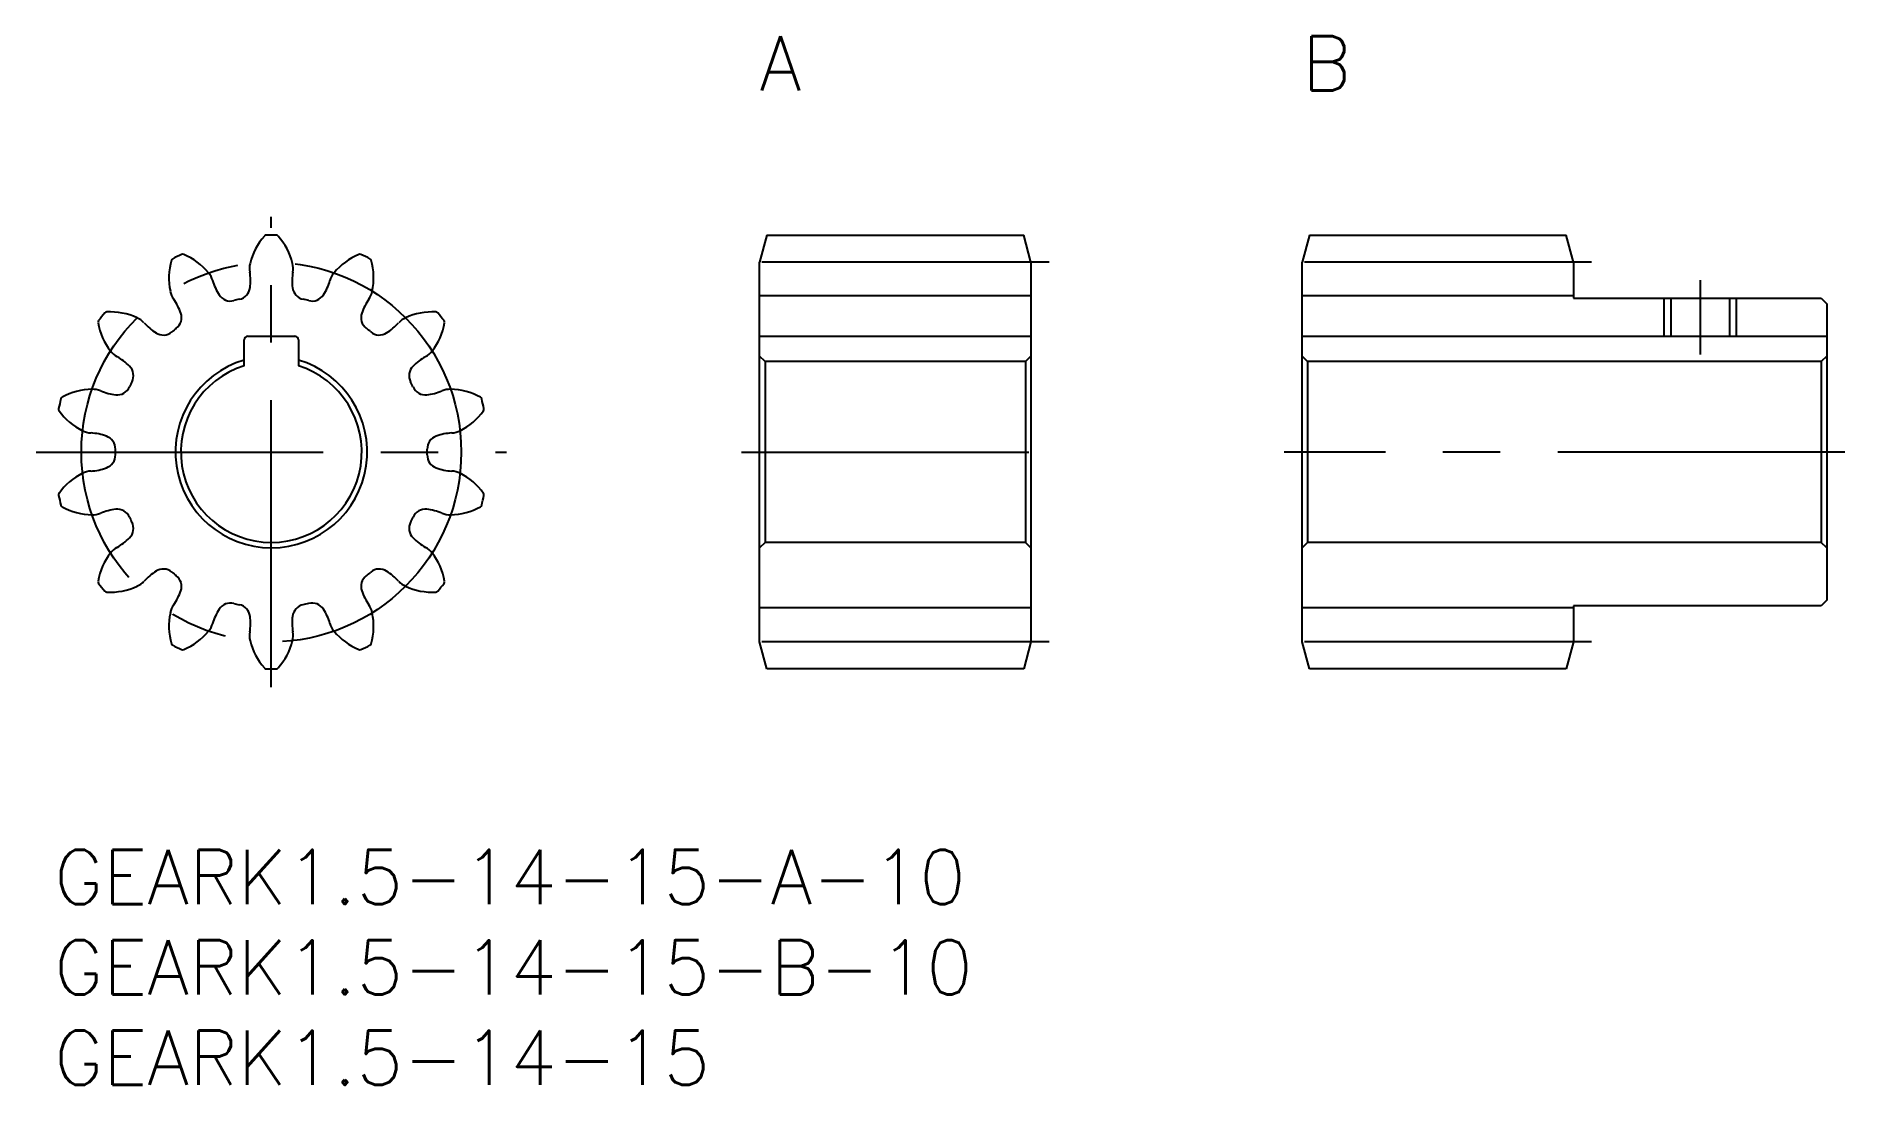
# Model space of a CAD drawing. Extents: x -1 to 99, y -13 to 45.
import ezdxf

# ---------------------------------------------------------------- set-up
doc = ezdxf.new("R2010")
doc.units = 0
doc.header["$LTSCALE"] = 0.5
doc.linetypes.add('CENTER', pattern=[50.8, 31.75, -6.35, 6.35, -6.35])
for name, color, linetype in [('MSM_CENTER', 1, 'CENTER'), ('MSM_CONTINUOUS', 7, 'CONTINUOUS'), ('MSM_NARROW', 5, 'CONTINUOUS'), ('MSM_PART_NUMBER', 7, 'CONTINUOUS')]:
    doc.layers.add(name, color=color, linetype=linetype)
doc.styles.get("Standard").update_dxf_attribs({"font": 'txt.shx', "height": 1, "bigfont": 'bigfont.shx'})

# ---------------------------------------------------------------- blocks, each defined once
blk = doc.blocks.new('*U31')
at = {"layer": 'MSM_PART_NUMBER'}
blk.add_text('GEARK1.5-14-15-A-10', height=3, dxfattribs=at).set_placement((0, -3))
blk = doc.blocks.new('*U32')
at = {"layer": 'MSM_PART_NUMBER'}
blk.add_text('GEARK1.5-14-15-B-10', height=3, dxfattribs=at).set_placement((0, -8))
blk = doc.blocks.new('*U33')
at = {"layer": 'MSM_PART_NUMBER'}
blk.add_text('GEARK1.5-14-15', height=3, dxfattribs=at).set_placement((0, -13))

msp = doc.modelspace()

# ---------------------------------------------------------------- linework, layer by layer
at = {"layer": 'MSM_CENTER'}
for p, q in [((12, 9), (12, 35)), ((55, 32.5), (38, 32.5)), ((85, 32.5), (68, 32.5)), ((91, 31.5), (91, 27.4)), ((-1, 22), (25, 22)), ((38, 22), (55, 22)), ((99, 22), (68, 22)), ((55, 11.5), (38, 11.5)), ((85, 11.5), (68, 11.5))]:
    msp.add_line(p, q, dxfattribs=at)
msp.add_circle((12, 22), 10.5, dxfattribs=at)
at = {"layer": 'MSM_CONTINUOUS'}
for p, q in [((39.4, 34), (39, 32.5)), ((39.4, 34), (53.6, 34)), ((54, 32.5), (53.6, 34)), ((69.4, 34), (69, 32.5)), ((69.4, 34), (83.6, 34)), ((84, 32.5), (83.6, 34)), ((39, 11.5), (39, 32.5)), ((54, 32.5), (54, 11.5)), ((69, 11.5), (69, 32.5)), ((84, 32.5), (84, 30.5)), ((54, 30.63), (39, 30.63)), ((84, 30.63), (69, 30.63)), ((84, 30.5), (97.7, 30.5)), ((89.38, 30.5), (89.38, 28.4)), ((92.62, 30.5), (92.62, 28.4)), ((97.7, 30.5), (98, 30.2)), ((98, 30.2), (98, 13.8)), ((10.5, 26.77), (10.5, 28.2)), ((10.7, 28.4), (13.3, 28.4)), ((13.5, 28.2), (13.5, 26.77)), ((39, 28.4), (54, 28.4)), ((69, 28.4), (98, 28.4)), ((39.3, 27), (39, 27.3)), ((39.3, 27), (39.3, 17)), ((53.7, 27), (39.3, 27)), ((54, 27.3), (53.7, 27)), ((53.7, 27), (53.7, 17)), ((69.3, 27), (69, 27.3)), ((69.3, 27), (69.3, 17)), ((97.7, 27), (69.3, 27)), ((98, 27.3), (97.7, 27)), ((97.7, 27), (97.7, 17)), ((39.3, 17), (39, 16.7)), ((53.7, 17), (39.3, 17)), ((54, 16.7), (53.7, 17)), ((69.3, 17), (69, 16.7)), ((97.7, 17), (69.3, 17)), ((98, 16.7), (97.7, 17)), ((54, 13.38), (39, 13.38)), ((84, 13.38), (69, 13.38)), ((84, 13.5), (84, 11.5)), ((97.7, 13.5), (84, 13.5)), ((98, 13.8), (97.7, 13.5)), ((39.4, 10), (39, 11.5)), ((54, 11.5), (53.6, 10)), ((69.4, 10), (69, 11.5)), ((84, 11.5), (83.6, 10)), ((53.6, 10), (39.4, 10)), ((83.6, 10), (69.4, 10))]:
    msp.add_line(p, q, dxfattribs=at)
for centre, radius, start, end in [((12, 22), 12, 88.697, 91.303), ((14.23, 31.61), 3.5, 138.1685, 166.4286), ((11.73, 33.85), 0.15, 91.303, 138.1685), ((12.27, 33.85), 0.15, 41.8315, 88.697), ((9.77, 31.61), 3.5, 13.5714, 41.8315), ((9.84, 31.63), 3.5, 163.8827, 192.1429), ((6.62, 32.56), 0.15, 117.0173, 163.8827), ((12, 22), 12, 114.4113, 117.0173), ((7.1, 32.79), 0.15, 67.5458, 114.4113), ((5.82, 29.69), 3.5, 39.2857, 67.5458), ((12, 32.15), 1.21, 166.4285, 189.3176), ((12, 32.15), 1.21, 350.6824, 13.5715), ((18.18, 29.69), 3.5, 112.4542, 140.7143), ((16.9, 32.79), 0.15, 65.5887, 112.4542), ((12, 22), 12, 62.9827, 65.5887), ((17.38, 32.56), 0.15, 16.1172, 62.9827), ((14.16, 31.63), 3.5, 347.8571, 16.1173), ((7.6, 31.14), 1.21, 16.3967, 39.2858), ((11.74, 32.36), 3.11, 196.3966, 212.379), ((10.08, 31.18), 0.75, 281.8075, 353.3353), ((7.74, 31.45), 3.11, 353.3353, 9.3176), ((16.26, 31.45), 3.11, 170.6824, 186.6647), ((13.92, 31.18), 0.75, 186.6647, 258.1925), ((12.26, 32.36), 3.11, 327.621, 343.6034), ((16.4, 31.14), 1.21, 140.7142, 163.6033), ((7.6, 31.14), 1.21, 192.1428, 215.0319), ((4.06, 28.66), 3.11, 19.0496, 35.0319), ((9.75, 31.1), 0.75, 212.379, 283.9068), ((12, 22), 8.63, 101.8075, 103.9068), ((12, 22), 8.63, 76.0932, 78.1925), ((14.25, 31.1), 0.75, 256.0932, 327.621), ((19.94, 28.66), 3.11, 144.9681, 160.9504), ((16.4, 31.14), 1.21, 324.9681, 347.8572), ((2.57, 29.18), 0.15, 142.7316, 189.597), ((5.87, 29.73), 3.5, 189.597, 217.8571), ((12, 22), 12, 140.1256, 142.7316), ((2.91, 29.6), 0.15, 93.2601, 140.1255), ((3.1, 26.25), 3.5, 65, 93.2601), ((4.06, 28.33), 1.21, 42.111, 65), ((7.27, 31.23), 3.11, 222.1109, 238.0933), ((6.29, 29.44), 0.75, 307.5218, 19.0496), ((17.71, 29.44), 0.75, 160.9504, 232.4782), ((16.73, 31.23), 3.11, 301.9067, 317.8891), ((19.94, 28.33), 1.21, 115, 137.889), ((20.9, 26.25), 3.5, 86.7399, 115), ((18.13, 29.73), 3.5, 322.1429, 350.403), ((21.09, 29.6), 0.15, 39.8744, 86.7399), ((12, 22), 12, 37.2684, 39.8744), ((21.43, 29.18), 0.15, 350.403, 37.2684), ((6.02, 29.22), 0.75, 238.0933, 309.6211), ((12, 22), 8.62, 127.5218, 129.6211), ((10.7, 28.2), 0.2, 90, 180), ((13.3, 28.2), 0.2, 0, 90), ((12, 22), 8.63, 50.3789, 52.4782), ((17.98, 29.22), 0.75, 230.3789, 301.9067), ((4.06, 28.33), 1.21, 217.8571, 240.7462), ((1.95, 24.56), 3.11, 44.7638, 60.7462), ((12, 22), 5.3, 106.4405, 73.5595), ((22.05, 24.56), 3.11, 119.2538, 135.2362), ((19.94, 28.33), 1.21, 299.2538, 322.1429), ((3.63, 26.22), 0.75, 333.236, 44.7638), ((12, 22), 5, 107.4576, 72.5424), ((20.37, 26.22), 0.75, 135.2362, 206.764), ((0.51, 24.9), 0.15, 118.9744, 165.8399), ((2.13, 21.97), 3.5, 90.7143, 118.9744), ((2.1, 24.26), 1.21, 67.8252, 90.7143), ((3.74, 28.26), 3.11, 247.8252, 263.8076), ((3.48, 25.91), 0.75, 263.8076, 335.3354), ((12, 22), 8.63, 153.236, 155.3354), ((12, 22), 8.62, 24.6646, 26.764), ((20.52, 25.91), 0.75, 204.6646, 276.1924), ((20.26, 28.26), 3.11, 276.1924, 292.1748), ((21.9, 24.26), 1.21, 89.2857, 112.1748), ((21.87, 21.97), 3.5, 61.0256, 89.2857), ((23.49, 24.9), 0.15, 14.1602, 61.0256), ((12, 22), 12, 165.8398, 168.4459), ((0.39, 24.37), 0.15, 168.4459, 215.3113), ((3.12, 26.31), 3.5, 215.3113, 243.5714), ((20.88, 26.31), 3.5, 296.4286, 324.6887), ((12, 22), 12, 11.5541, 14.1602), ((23.61, 24.37), 0.15, 324.6887, 11.5541), ((2.1, 24.26), 1.21, 243.5714, 266.4605), ((1.84, 19.95), 3.11, 70.4781, 86.4605), ((22.16, 19.95), 3.11, 93.5395, 109.5219), ((21.9, 24.26), 1.21, 273.5395, 296.4286), ((2.63, 22.17), 0.75, 358.9503, 70.4781), ((12, 22), 8.63, 178.9503, 181.0497), ((21.37, 22.17), 0.75, 109.5219, 181.0497), ((12, 22), 8.62, 358.9503, 1.0497), ((1.84, 24.05), 3.11, 273.5395, 289.5219), ((2.63, 21.83), 0.75, 289.5219, 1.0497), ((21.37, 21.83), 0.75, 178.9503, 250.4781), ((22.16, 24.05), 3.11, 250.4781, 266.4605), ((3.12, 17.69), 3.5, 116.4286, 144.6887), ((2.1, 19.74), 1.21, 93.5395, 116.4286), ((21.9, 19.74), 1.21, 63.5714, 86.4605), ((20.88, 17.69), 3.5, 35.3113, 63.5714), ((0.39, 19.63), 0.15, 144.6887, 191.5541), ((12, 22), 12, 191.5541, 194.1602), ((0.51, 19.1), 0.15, 194.1602, 241.0256), ((23.49, 19.1), 0.15, 298.9744, 345.8398), ((12, 22), 12, 345.8398, 348.4459), ((23.61, 19.63), 0.15, 348.4459, 35.3113), ((2.13, 22.03), 3.5, 241.0256, 269.2857), ((2.1, 19.74), 1.21, 269.2857, 292.1748), ((3.74, 15.74), 3.11, 96.1924, 112.1748), ((3.48, 18.09), 0.75, 24.6646, 96.1924), ((12, 22), 8.63, 204.6646, 206.764), ((3.63, 17.78), 0.75, 315.2362, 26.764), ((20.37, 17.78), 0.75, 153.236, 224.7638), ((12, 22), 8.63, 333.236, 335.3354), ((20.52, 18.09), 0.75, 83.8076, 155.3354), ((20.26, 15.74), 3.11, 67.8252, 83.8076), ((21.9, 19.74), 1.21, 247.8252, 270.7143), ((21.87, 22.03), 3.5, 270.7143, 298.9744), ((1.95, 19.44), 3.11, 299.2538, 315.2362), ((22.05, 19.44), 3.11, 224.7638, 240.7462), ((5.87, 14.27), 3.5, 142.1429, 170.403), ((4.06, 15.67), 1.21, 119.2538, 142.1429), ((19.94, 15.67), 1.21, 37.8571, 60.7462), ((18.13, 14.27), 3.5, 9.597, 37.8571), ((7.27, 12.77), 3.11, 121.9067, 137.8891), ((6.02, 14.78), 0.75, 50.3789, 121.9067), ((12, 22), 8.62, 230.3789, 232.4782), ((6.29, 14.56), 0.75, 340.9504, 52.4782), ((17.71, 14.56), 0.75, 127.5218, 199.0496), ((12, 22), 8.63, 307.5218, 309.6211), ((17.98, 14.78), 0.75, 58.0933, 129.6211), ((16.73, 12.77), 3.11, 42.1109, 58.0933), ((2.57, 14.82), 0.15, 170.403, 217.2684), ((12, 22), 12, 217.2684, 219.8744), ((2.91, 14.4), 0.15, 219.8744, 266.7399), ((3.1, 17.75), 3.5, 266.7399, 295), ((4.06, 15.67), 1.21, 295, 317.889), ((4.06, 15.34), 3.11, 324.9681, 340.9504), ((19.94, 15.34), 3.11, 199.0496, 215.0319), ((19.94, 15.67), 1.21, 222.111, 245), ((20.9, 17.75), 3.5, 245, 273.2601), ((21.09, 14.4), 0.15, 273.2601, 320.1255), ((12, 22), 12, 320.1256, 322.7316), ((21.43, 14.82), 0.15, 322.7316, 9.597), ((9.84, 12.37), 3.5, 167.8571, 196.1173), ((7.6, 12.86), 1.21, 144.9681, 167.8572), ((11.74, 11.64), 3.11, 147.621, 163.6034), ((9.75, 12.9), 0.75, 76.0932, 147.621), ((12, 22), 8.63, 256.0932, 258.1925), ((10.08, 12.82), 0.75, 6.6647, 78.1925), ((13.92, 12.82), 0.75, 101.8075, 173.3353), ((12, 22), 8.62, 281.8075, 283.9068), ((14.25, 12.9), 0.75, 32.379, 103.9068), ((12.26, 11.64), 3.11, 16.3966, 32.379), ((16.4, 12.86), 1.21, 12.1428, 35.0319), ((14.16, 12.37), 3.5, 343.8827, 12.1429), ((5.82, 14.31), 3.5, 292.4542, 320.7143), ((7.6, 12.86), 1.21, 320.7142, 343.6033), ((12, 11.85), 1.21, 170.6824, 193.5715), ((7.74, 12.55), 3.11, 350.6824, 6.6647), ((16.26, 12.55), 3.11, 173.3353, 189.3176), ((12, 11.85), 1.21, 346.4285, 9.3176), ((16.4, 12.86), 1.21, 196.3967, 219.2858), ((18.18, 14.31), 3.5, 219.2857, 247.5458), ((6.62, 11.44), 0.15, 196.1173, 242.9827), ((12, 22), 12, 242.9827, 245.5887), ((7.1, 11.21), 0.15, 245.5887, 292.4542), ((14.23, 12.39), 3.5, 193.5714, 221.8315), ((9.77, 12.39), 3.5, 318.1685, 346.4286), ((16.9, 11.21), 0.15, 247.5458, 294.4113), ((12, 22), 12, 294.4113, 297.0173), ((17.38, 11.44), 0.15, 297.0173, 343.8827), ((11.73, 10.15), 0.15, 221.8315, 268.697), ((12, 22), 12, 268.697, 271.303), ((12.27, 10.15), 0.15, 271.303, 318.1685)]:
    msp.add_arc(centre, radius, start, end, dxfattribs=at)
at = {"layer": 'MSM_NARROW'}
for p, q in [((89, 30.5), (89, 28.4)), ((93, 30.5), (93, 28.4))]:
    msp.add_line(p, q, dxfattribs=at)

# ---------------------------------------------------------------- block references
at = {"layer": 'MSM_CONTINUOUS'}
for name in ['*U31', '*U32', '*U33']:
    msp.add_blockref(name, (0, 0), dxfattribs=at)

# ---------------------------------------------------------------- texts
at = {"layer": 'MSM_PART_NUMBER'}
for s, p in [('A', (39, 42)), ('B', (69, 42))]:
    msp.add_text(s, height=3, dxfattribs=at).set_placement(p)

doc.saveas('drawing.dxf')
